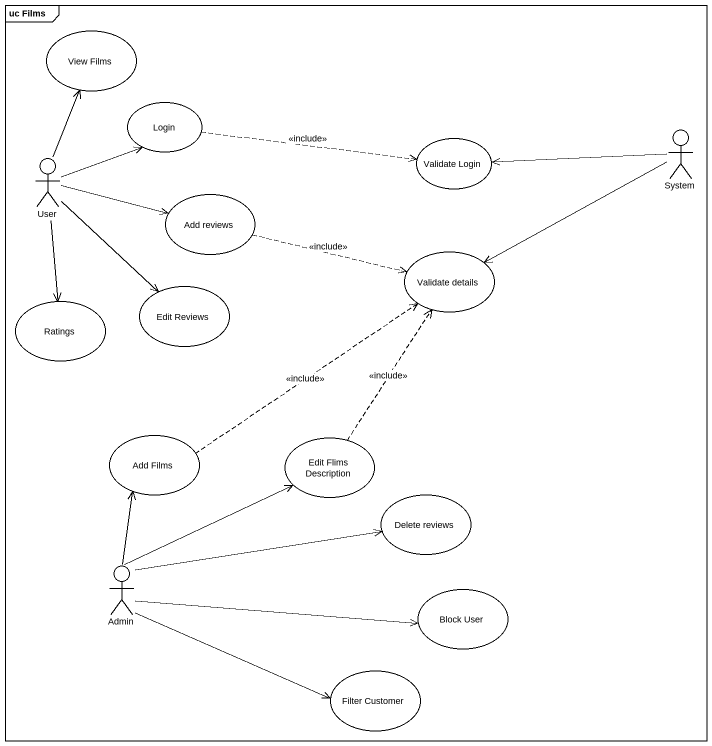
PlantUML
@startuml
mainframe uc Films
usecase "View Films" as View_Films
usecase Login
usecase "Validate Login" as Validate_Login
actor System
actor User
usecase "Add reviews" as Add_reviews
usecase "Validate details" as Validate_details
usecase Ratings
usecase "Edit Reviews" as Edit_Reviews
usecase "Add Films" as Add_Films
usecase "Edit Flims Description" as Edit_Flims_Description
usecase "Delete reviews" as Delete_reviews
actor Admin
usecase "Block User" as Block_User
usecase "Filter Customer" as Filter_Customer
Login .right.> Validate_Login : <<include>>
System -left-> Validate_Login
System -left-> Validate_details
User -up-> View_Films
User -right-> Login
User -right-> Add_reviews
User --> Ratings
User --> Edit_Reviews
Add_reviews .right.> Validate_details : <<include>>
Add_Films .up.> Validate_details : <<include>>
Edit_Flims_Description .up.> Validate_details : <<include>>
Admin -up-> Add_Films
Admin -up-> Edit_Flims_Description
Admin -right-> Delete_reviews
Admin -right-> Block_User
Admin -right-> Filter_Customer
@enduml
